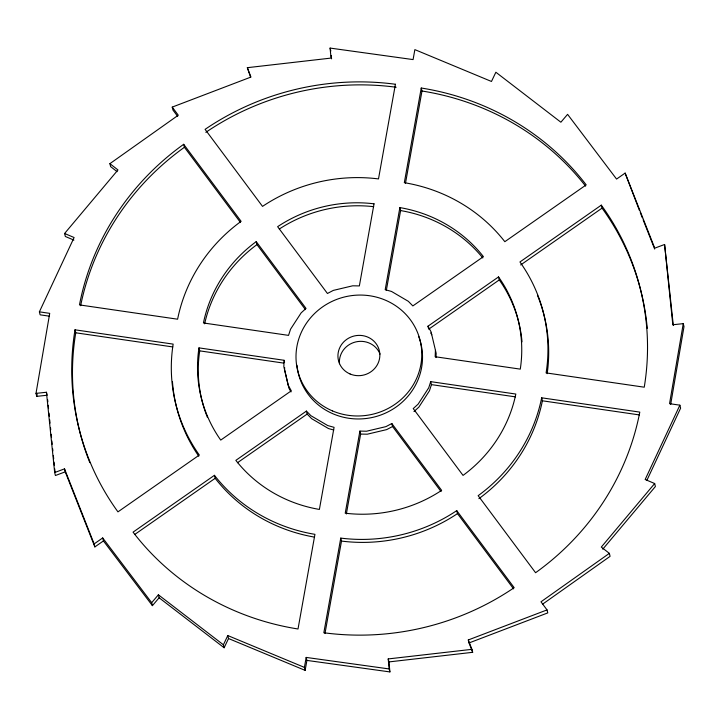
<?xml version="1.0" encoding="UTF-8"?>
<svg xmlns="http://www.w3.org/2000/svg" width="720" height="720" viewBox="0 0 720 720"><rect width="100%" height="100%" fill="white"/><g stroke="black" fill="none" stroke-linecap="round" stroke-linejoin="round"><path stroke-width="1.08" d="M284.094 360.279L283.833 366.678L288.207 385.218L291.294 390.816L220.734 440.091A137.556 131.544 -13.9 0 1 198.981 347.877L284.094 360.279L284.589 362.268M284.661 367.524L284.571 369.657L288.945 388.197L291.006 391.932M435.429 350.343L435.168 356.733L520.281 369.135A137.556 131.544 -13.9 0 0 498.528 276.921L427.968 326.205L428.454 328.194M435.996 357.588L436.167 353.322L431.055 331.803L427.968 326.205M36 393.381L46.44 392.256L47.178 395.235L36.738 396.36L36 393.381L49.716 313.353L39.384 311.841L74.106 237.519L64.593 233.487L117.963 169.938L109.908 163.656L178.281 115.209L172.233 107.1L250.965 77.058L247.338 67.68L331.047 58.086L330.093 48.078L413.082 59.589L414.864 49.626L491.472 81.468L495.864 72.234L560.88 122.22L567.585 114.345L616.572 179.073L625.131 173.097L654.75 248.157L664.587 244.485L673.335 325.521M36.738 396.36L37.116 394.164M664.587 244.485L672.822 324.765L683.262 323.64L669.546 403.668L679.878 405.171L680.616 408.159L646.848 480.438M670.662 404.46L684 326.619L683.262 323.64M304.398 667.386L227.79 635.553L228.528 638.532L305.136 670.374L304.398 667.386L306.18 657.423L389.169 668.943L389.907 671.922L306.918 660.411L306.18 657.423M305.136 670.374L306.918 660.411M340.767 538.101L323.838 632.754A263.646 252.126 -13.9 0 0 514.17 587.673L456.741 510.633A163.818 156.663 -13.9 0 1 340.767 538.101L341.505 541.08L324.972 633.537M359.901 431.1L345.222 513.189A137.556 131.544 -13.9 0 0 441.63 490.356L391.824 423.531L385.929 426.627L366.552 431.217L359.901 431.1L360.639 434.079L346.347 513.981M399.87 207.594L385.191 289.683L391.536 291.456L408.339 301.32L412.848 305.928L483.417 256.653A137.556 131.544 -13.9 0 0 399.87 207.594L400.608 210.573L386.316 290.475M421.245 88.02L404.325 182.682A163.818 156.663 -13.9 0 1 504.828 241.695L586.197 184.878A263.646 252.126 -13.9 0 0 421.245 88.02L421.983 91.008L405.45 183.465M430.713 381.645L428.733 387.792L418.122 404.145L413.235 408.582L463.041 475.398A137.556 131.544 -13.9 0 0 515.826 394.047L430.713 381.645L431.451 384.624L429.471 390.771L418.86 407.133L413.973 411.561M679.878 405.171L645.156 479.493L654.669 483.525L655.407 486.513L602.766 549.198M228.528 638.532L224.136 647.766L223.398 644.787L227.79 635.553M654.669 483.525L601.299 547.074L609.354 553.365L610.092 556.344L542.628 604.143M158.382 594.801L159.12 597.78L152.415 605.655L151.677 602.676L158.382 594.801L223.398 644.787M609.354 553.365L540.981 601.803L547.029 609.912L547.767 612.9L469.035 642.942L472.662 652.32L388.953 661.914L388.215 658.926L471.924 649.341L472.662 652.32M102.69 537.939L103.428 540.927L94.869 546.903L94.131 543.924L102.69 537.939L151.677 602.676M214.434 475.317L133.065 532.143A263.646 252.126 -13.9 0 0 298.017 628.992L314.937 534.339A163.818 156.663 -13.9 0 1 214.434 475.317L215.172 478.305A163.818 156.663 -13.9 0 0 314.577 537.129M306.414 411.093L235.845 460.368A137.556 131.544 -13.9 0 0 319.392 509.427L334.071 427.329L327.726 425.556L310.923 415.701L306.414 411.093L307.152 414.072L311.661 418.68L328.464 428.544L333.756 430.02M601.308 205.146L519.939 261.972A163.818 156.663 -13.9 0 1 546.111 372.906L644.247 387.198A263.646 252.126 -13.9 0 0 601.308 205.146L602.046 208.134A263.646 252.126 -13.9 0 1 647.271 328.365M134.721 534.483L215.172 478.305M237.501 462.708L307.152 414.072M428.706 329.184L499.266 279.909L498.528 276.921M520.677 264.951L602.046 208.134M391.824 423.531L392.562 426.519L386.667 429.606L367.29 434.196L360.639 434.079M469.035 642.942L468.297 639.954L547.029 609.912M64.512 468.855L65.25 471.843L55.413 475.515L54.675 472.536L64.512 468.855L94.131 543.924M49.419 316.179L40.122 314.829L39.384 311.841M75.015 329.814L173.151 344.115A163.818 156.663 -13.9 0 0 199.323 455.049L117.954 511.866A263.646 252.126 -13.9 0 1 75.015 329.814L75.753 332.802A263.646 252.126 -13.9 0 0 89.838 462.645M541.656 397.809L639.792 412.11A263.646 252.126 -13.9 0 1 535.581 572.724L478.152 495.675A163.818 156.663 -13.9 0 0 541.656 397.809L542.394 400.797A163.818 156.663 -13.9 0 1 478.89 498.663M75.753 332.802L172.791 346.941M198.981 347.877L199.719 350.865L283.725 363.105M431.451 384.624L515.457 396.873M542.394 400.797L639.432 414.936M73.89 240.102L65.331 236.475L64.593 233.487M159.12 597.78L224.136 647.766M117.09 171.666L110.646 166.635L109.908 163.656M103.428 540.927L152.415 605.655M177.678 116.388L172.971 110.088L172.233 107.1M183.681 144.297L241.11 221.337A163.818 156.663 -13.9 0 0 177.606 319.203L79.47 304.902A263.646 252.126 -13.9 0 1 183.681 144.297L184.419 147.276L240.516 222.534M256.221 241.614L306.027 308.439L301.14 312.867L290.529 329.229L288.549 335.376L203.436 322.965A137.556 131.544 -13.9 0 1 256.221 241.614L256.959 244.602L305.442 309.636M392.562 426.519L441.036 491.553M456.741 510.633L457.479 513.612L513.567 588.861M430.767 332.919L431.793 334.782M639.45 210.483L625.131 173.097M640.269 212.571L642.33 217.782M643.149 219.87L654.669 249.057M65.25 471.843L94.869 546.903M468.297 639.954L471.924 649.341M250.488 76.914L247.338 67.68M330.093 48.078L330.831 51.057M47.637 399.699L47.862 401.922M48.204 405.27L48.546 408.618M49.005 413.073L49.347 416.421M49.689 419.769L50.04 423.108M50.49 427.572L50.724 429.804M51.183 434.259L51.525 437.607M51.867 440.955L52.209 444.294M52.668 448.758L52.893 450.99M53.352 455.445L53.694 458.793M54.036 462.141L54.378 465.48M54.72 468.828L55.071 472.176M46.44 392.256L54.675 472.536M331.254 55.512L331.569 58.851M388.953 661.914L389.907 671.922M388.215 658.926L389.169 668.943M418.653 336.438A63.054 60.3 -13.9 0 1 373.473 417.195A63.054 60.3 -13.9 0 1 296.991 365.256M400.608 210.573A137.556 131.544 -13.9 0 1 482.805 257.94M207.477 417.501A137.556 131.544 -13.9 0 1 199.719 350.865M279.306 229.032A137.556 131.544 -13.9 0 1 373.671 206.676M205.83 132.327A263.646 252.126 -13.9 0 1 396.162 87.246M204.624 323.838A137.556 131.544 -13.9 0 1 256.959 244.602M457.479 513.612A163.818 156.663 -13.9 0 1 341.505 541.08M339.489 363.744A21.015 20.097 -13.9 0 1 355.752 341.928A21.015 20.097 -13.9 0 1 380.043 354.132M80.631 305.721A263.646 252.126 -13.9 0 1 184.419 147.276M198.774 456.201A163.818 156.663 -13.9 0 1 172.458 381.735M499.266 279.909A137.556 131.544 -13.9 0 1 522.018 341.883M421.983 91.008A263.646 252.126 -13.9 0 1 585.585 186.111M537.444 295.281A163.818 156.663 -13.9 0 1 547.173 373.68M374.04 203.823L359.361 285.921L352.71 285.804L333.333 290.394L327.438 293.481L277.632 226.665A137.556 131.544 -13.9 0 1 374.04 203.823M395.424 84.258L378.495 178.92A163.818 156.663 -13.9 0 0 262.521 206.388L205.092 129.348A263.646 252.126 -13.9 0 1 395.424 84.258M350.1 373.995A21.015 20.097 -13.9 0 0 379.773 353.277A21.015 20.097 -13.9 0 0 346.806 339.309A21.015 20.097 -13.9 0 0 350.1 373.995M332.523 410.931A63.054 60.3 -13.9 0 0 421.533 348.777A63.054 60.3 -13.9 0 0 322.623 306.864A63.054 60.3 -13.9 0 0 332.523 410.931"/></g></svg>
